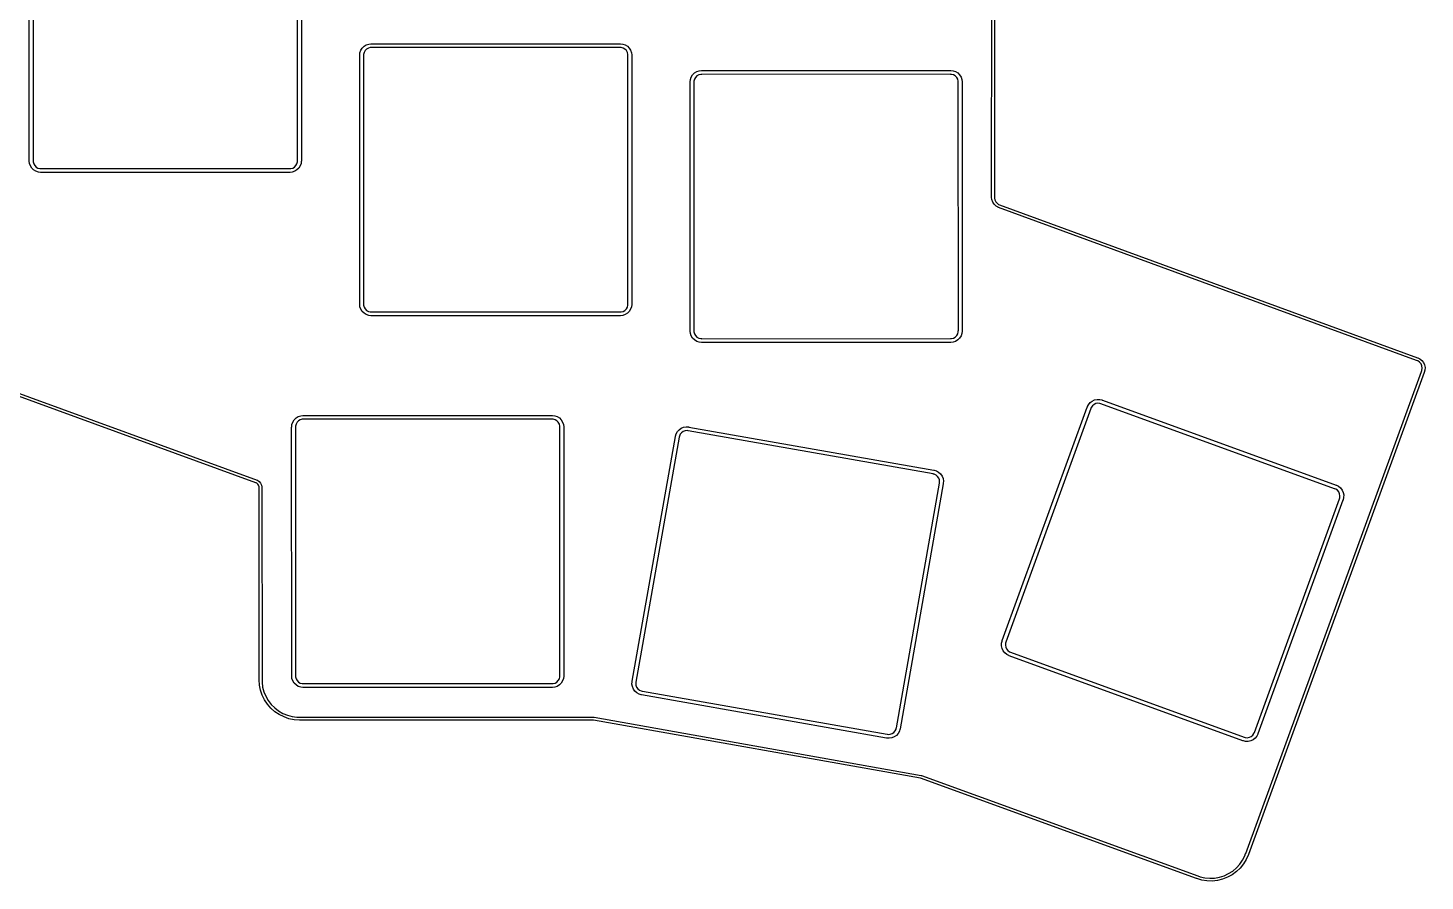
# Model space of a CAD drawing. Extents: x 93 to 218, y -143 to -57.
# Drawn here: x 145.7 to 217.6, y -143.2 to -99.3 of the extents above; entities that cross this region are included whole.
import ezdxf

# ---------------------------------------------------------------- set-up
doc = ezdxf.new("R2010")
doc.units = 0
doc.layers.add('BLACK', color=7, linetype='CONTINUOUS')

msp = doc.modelspace()

# ---------------------------------------------------------------- linework, layer by layer
at = {"layer": 'BLACK', "linetype": 'CONTINUOUS'}
for p, q in [((195.314012, -107.984341), (195.324998, -67.679027)), ((195.47356, -67.67196), (195.462571, -107.988782)), ((145.801917, -106.117845), (145.8, -93.325)), ((145.998082, -93.332154), (146, -106.125)), ((159.601917, -106.117845), (159.6, -93.325)), ((159.798082, -93.332154), (159.8, -106.125)), ((162.802301, -100.679572), (162.815043, -100.566487)), ((162.815043, -100.566487), (162.859419, -100.43967)), ((162.859419, -100.43967), (162.930901, -100.325906)), ((162.930901, -100.325906), (163.025906, -100.230901)), ((163.027259, -100.545606), (163, -100.647339)), ((163.025906, -100.230901), (163.13967, -100.159419)), ((163.07992, -100.454394), (163.027259, -100.545606)), ((163.154394, -100.37992), (163.07992, -100.454394)), ((163.13967, -100.159419), (163.266487, -100.115043)), ((163.245606, -100.327259), (163.154394, -100.37992)), ((163.347339, -100.3), (163.245606, -100.327259)), ((163.266487, -100.115043), (163.379572, -100.102301)), ((163.4, -100.3), (163.347339, -100.3)), ((163.379572, -100.102301), (163.380491, -100.101921)), ((163.380491, -100.101921), (163.382953, -100.10192)), ((163.382953, -100.10192), (163.4, -100.1)), ((163.4, -100.1), (163.407154, -100.101917)), ((176.192845, -100.298082), (163.4, -100.3)), ((163.407154, -100.101917), (176.2, -100.1)), ((176.2, -100.3), (176.192845, -100.298082)), ((176.2, -100.1), (176.219509, -100.101921)), ((176.252661, -100.3), (176.2, -100.3)), ((176.219509, -100.101921), (176.220427, -100.102301)), ((176.220427, -100.102301), (176.333513, -100.115043)), ((176.354394, -100.327259), (176.252661, -100.3)), ((176.333513, -100.115043), (176.46033, -100.159419)), ((176.445606, -100.37992), (176.354394, -100.327259)), ((176.52008, -100.454394), (176.445606, -100.37992)), ((176.46033, -100.159419), (176.574094, -100.230901)), ((176.572741, -100.545606), (176.52008, -100.454394)), ((176.6, -100.647339), (176.572741, -100.545606)), ((176.574094, -100.230901), (176.669099, -100.325906)), ((176.669099, -100.325906), (176.740581, -100.43967)), ((176.740581, -100.43967), (176.784957, -100.566487)), ((176.784957, -100.566487), (176.797698, -100.679572)), ((162.8, -100.7), (162.801921, -100.680491)), ((162.801917, -113.492845), (162.8, -100.7)), ((162.801921, -100.680491), (162.802301, -100.679572)), ((163, -100.7), (162.998082, -100.707154)), ((162.998082, -100.707154), (163, -113.5)), ((163, -100.647339), (163, -100.7)), ((176.6, -100.7), (176.6, -100.647339)), ((176.601917, -113.492845), (176.6, -100.7)), ((176.797698, -100.679572), (176.798079, -100.680491)), ((176.798079, -100.680491), (176.798079, -100.682953)), ((176.798079, -100.682953), (176.8, -100.7)), ((176.8, -100.7), (176.798082, -100.707154)), ((176.798082, -100.707154), (176.8, -113.5)), ((179.8, -102.075), (179.801921, -102.055491)), ((179.801921, -102.055491), (179.802301, -102.054572)), ((179.802301, -102.054572), (179.815043, -101.941487)), ((179.815043, -101.941487), (179.859419, -101.81467)), ((179.859419, -101.81467), (179.930901, -101.700906)), ((179.930901, -101.700906), (180.025906, -101.605901)), ((180.027259, -101.920606), (180, -102.022339)), ((180, -102.022339), (180, -102.075)), ((180.025906, -101.605901), (180.13967, -101.534419)), ((180.07992, -101.829394), (180.027259, -101.920606)), ((180.154394, -101.75492), (180.07992, -101.829394)), ((180.13967, -101.534419), (180.266487, -101.490043)), ((180.245606, -101.702259), (180.154394, -101.75492)), ((180.347339, -101.675), (180.245606, -101.702259)), ((180.266487, -101.490043), (180.379572, -101.477301)), ((180.4, -101.675), (180.347339, -101.675)), ((180.379572, -101.477301), (180.380491, -101.476921)), ((180.380491, -101.476921), (180.382953, -101.47692)), ((180.382953, -101.47692), (180.4, -101.475)), ((180.4, -101.475), (180.407154, -101.476917)), ((193.192845, -101.673082), (180.4, -101.675)), ((180.407154, -101.476917), (193.2, -101.475)), ((193.2, -101.675), (193.192845, -101.673082)), ((193.2, -101.475), (193.219509, -101.476921)), ((193.252661, -101.675), (193.2, -101.675)), ((193.219509, -101.476921), (193.220427, -101.477301)), ((193.220427, -101.477301), (193.333513, -101.490043)), ((193.354394, -101.702259), (193.252661, -101.675)), ((193.333513, -101.490043), (193.46033, -101.534419)), ((193.445606, -101.75492), (193.354394, -101.702259)), ((193.52008, -101.829394), (193.445606, -101.75492)), ((193.46033, -101.534419), (193.574094, -101.605901)), ((193.572741, -101.920606), (193.52008, -101.829394)), ((193.6, -102.022339), (193.572741, -101.920606)), ((193.574094, -101.605901), (193.669099, -101.700906)), ((193.6, -102.075), (193.6, -102.022339)), ((193.669099, -101.700906), (193.740581, -101.81467)), ((193.740581, -101.81467), (193.784957, -101.941487)), ((193.784957, -101.941487), (193.797698, -102.054572)), ((193.797698, -102.054572), (193.798079, -102.055491)), ((193.798079, -102.055491), (193.798079, -102.057953)), ((193.798079, -102.057953), (193.8, -102.075)), ((179.801917, -114.867845), (179.8, -102.075)), ((180, -102.075), (179.998082, -102.082154)), ((179.998082, -102.082154), (180, -114.875)), ((193.601917, -114.867845), (193.6, -102.075)), ((193.8, -102.075), (193.798082, -102.082154)), ((193.798082, -102.082154), (193.8, -114.875)), ((145.8, -106.125), (145.801917, -106.117845)), ((145.80192, -106.142046), (145.8, -106.125)), ((145.801921, -106.144509), (145.80192, -106.142046)), ((145.802301, -106.145427), (145.801921, -106.144509)), ((145.815043, -106.258513), (145.802301, -106.145427)), ((145.859419, -106.38533), (145.815043, -106.258513)), ((145.930901, -106.499094), (145.859419, -106.38533)), ((146, -106.125), (146, -106.177661)), ((146, -106.177661), (146.027259, -106.279394)), ((146.027259, -106.279394), (146.07992, -106.370606)), ((146.07992, -106.370606), (146.154394, -106.44508)), ((159.445606, -106.44508), (159.52008, -106.370606)), ((159.52008, -106.370606), (159.572741, -106.279394)), ((159.572741, -106.279394), (159.6, -106.177661)), ((159.6, -106.125), (159.601917, -106.117845)), ((159.6, -106.177661), (159.6, -106.125)), ((159.740581, -106.38533), (159.669099, -106.499094)), ((159.784957, -106.258513), (159.740581, -106.38533)), ((159.797698, -106.145427), (159.784957, -106.258513)), ((159.798079, -106.144509), (159.797698, -106.145427)), ((159.8, -106.125), (159.798079, -106.144509)), ((146.025906, -106.594099), (145.930901, -106.499094)), ((146.13967, -106.665581), (146.025906, -106.594099)), ((146.266487, -106.709957), (146.13967, -106.665581)), ((146.154394, -106.44508), (146.245606, -106.497741)), ((146.245606, -106.497741), (146.347339, -106.525)), ((146.379572, -106.722698), (146.266487, -106.709957)), ((146.347339, -106.525), (146.4, -106.525)), ((146.380491, -106.723079), (146.379572, -106.722698)), ((146.4, -106.725), (146.380491, -106.723079)), ((146.4, -106.525), (146.407154, -106.526917)), ((159.192845, -106.723082), (146.4, -106.725)), ((146.407154, -106.526917), (159.2, -106.525)), ((159.2, -106.725), (159.192845, -106.723082)), ((159.2, -106.525), (159.252661, -106.525)), ((159.217046, -106.723079), (159.2, -106.725)), ((159.219509, -106.723079), (159.217046, -106.723079)), ((159.220427, -106.722698), (159.219509, -106.723079)), ((159.333513, -106.709957), (159.220427, -106.722698)), ((159.252661, -106.525), (159.354394, -106.497741)), ((159.46033, -106.665581), (159.333513, -106.709957)), ((159.354394, -106.497741), (159.445606, -106.44508)), ((159.574094, -106.594099), (159.46033, -106.665581)), ((159.669099, -106.499094), (159.574094, -106.594099)), ((195.312571, -107.988776), (195.314012, -107.984341)), ((195.312586, -107.988776), (195.312571, -107.988776)), ((195.314007, -108.000967), (195.312586, -107.988776)), ((195.314007, -108.003388), (195.314007, -108.000967)), ((195.3144, -108.004339), (195.314007, -108.003388)), ((195.328169, -108.122412), (195.3144, -108.004339)), ((195.374091, -108.248874), (195.328169, -108.122412)), ((195.447888, -108.361372), (195.374091, -108.248874)), ((195.545596, -108.453863), (195.447888, -108.361372)), ((195.462571, -107.988782), (195.462586, -107.988782)), ((195.462586, -107.988782), (195.462573, -108.039013)), ((195.462573, -108.039013), (195.485691, -108.13678)), ((195.485691, -108.13678), (195.530692, -108.2266)), ((195.530692, -108.2266), (195.595157, -108.303652)), ((195.651154, -108.515109), (195.545596, -108.453863)), ((195.595157, -108.303652), (195.675626, -108.363797)), ((195.652822, -108.516642), (195.651154, -108.515109)), ((195.65856, -108.519406), (195.652822, -108.516642)), ((195.661968, -108.521383), (195.65856, -108.519406)), ((195.661968, -108.521384), (195.661968, -108.521383)), ((195.66284, -108.521467), (195.661968, -108.521384)), ((195.666068, -108.523022), (195.66284, -108.521467)), ((217.178839, -116.392057), (195.666068, -108.523022)), ((195.675626, -108.363797), (195.721706, -108.383792)), ((195.721706, -108.383792), (195.724399, -108.386172)), ((195.724399, -108.386172), (217.233151, -116.253738)), ((162.8, -113.5), (162.801917, -113.492845)), ((162.80192, -113.517046), (162.8, -113.5)), ((162.801921, -113.519509), (162.80192, -113.517046)), ((162.802301, -113.520427), (162.801921, -113.519509)), ((162.815043, -113.633513), (162.802301, -113.520427)), ((163, -113.5), (163, -113.552661)), ((163, -113.552661), (163.027259, -113.654394)), ((176.572741, -113.654394), (176.6, -113.552661)), ((176.6, -113.5), (176.601917, -113.492845)), ((176.6, -113.552661), (176.6, -113.5)), ((176.797698, -113.520427), (176.784957, -113.633513)), ((176.798079, -113.519509), (176.797698, -113.520427)), ((176.8, -113.5), (176.798079, -113.519509)), ((162.859419, -113.76033), (162.815043, -113.633513)), ((162.930901, -113.874094), (162.859419, -113.76033)), ((163.025906, -113.969099), (162.930901, -113.874094)), ((163.13967, -114.040581), (163.025906, -113.969099)), ((163.027259, -113.654394), (163.07992, -113.745606)), ((163.07992, -113.745606), (163.154394, -113.82008)), ((163.266487, -114.084957), (163.13967, -114.040581)), ((163.154394, -113.82008), (163.245606, -113.872741)), ((163.245606, -113.872741), (163.347339, -113.9)), ((163.379572, -114.097698), (163.266487, -114.084957)), ((163.347339, -113.9), (163.4, -113.9)), ((163.380491, -114.098079), (163.379572, -114.097698)), ((163.4, -114.1), (163.380491, -114.098079)), ((163.4, -113.9), (163.407154, -113.901917)), ((176.192845, -114.098082), (163.4, -114.1)), ((163.407154, -113.901917), (176.2, -113.9)), ((176.2, -114.1), (176.192845, -114.098082)), ((176.2, -113.9), (176.252661, -113.9)), ((176.217046, -114.098079), (176.2, -114.1)), ((176.219509, -114.098079), (176.217046, -114.098079)), ((176.220427, -114.097698), (176.219509, -114.098079)), ((176.333513, -114.084957), (176.220427, -114.097698)), ((176.252661, -113.9), (176.354394, -113.872741)), ((176.46033, -114.040581), (176.333513, -114.084957)), ((176.354394, -113.872741), (176.445606, -113.82008)), ((176.445606, -113.82008), (176.52008, -113.745606)), ((176.574094, -113.969099), (176.46033, -114.040581)), ((176.52008, -113.745606), (176.572741, -113.654394)), ((176.669099, -113.874094), (176.574094, -113.969099)), ((176.740581, -113.76033), (176.669099, -113.874094)), ((176.784957, -113.633513), (176.740581, -113.76033)), ((179.8, -114.875), (179.801917, -114.867845)), ((179.80192, -114.892046), (179.8, -114.875)), ((179.801921, -114.894509), (179.80192, -114.892046)), ((179.802301, -114.895427), (179.801921, -114.894509)), ((179.815043, -115.008513), (179.802301, -114.895427)), ((179.859419, -115.13533), (179.815043, -115.008513)), ((180, -114.875), (180, -114.927661)), ((180, -114.927661), (180.027259, -115.029394)), ((193.572741, -115.029394), (193.6, -114.927661)), ((193.6, -114.875), (193.601917, -114.867845)), ((193.6, -114.927661), (193.6, -114.875)), ((193.784957, -115.008513), (193.740581, -115.13533)), ((193.797698, -114.895427), (193.784957, -115.008513)), ((193.798079, -114.894509), (193.797698, -114.895427)), ((193.8, -114.875), (193.798079, -114.894509)), ((179.930901, -115.249094), (179.859419, -115.13533)), ((180.025906, -115.344099), (179.930901, -115.249094)), ((180.13967, -115.415581), (180.025906, -115.344099)), ((180.027259, -115.029394), (180.07992, -115.120606)), ((180.07992, -115.120606), (180.154394, -115.19508)), ((180.266487, -115.459957), (180.13967, -115.415581)), ((180.154394, -115.19508), (180.245606, -115.247741)), ((180.245606, -115.247741), (180.347339, -115.275)), ((180.379572, -115.472698), (180.266487, -115.459957)), ((180.347339, -115.275), (180.4, -115.275)), ((180.380491, -115.473079), (180.379572, -115.472698)), ((180.4, -115.475), (180.380491, -115.473079)), ((180.4, -115.275), (180.407154, -115.276917)), ((193.192845, -115.473082), (180.4, -115.475)), ((180.407154, -115.276917), (193.2, -115.275)), ((193.2, -115.475), (193.192845, -115.473082)), ((193.2, -115.275), (193.252661, -115.275)), ((193.217046, -115.473079), (193.2, -115.475)), ((193.219509, -115.473079), (193.217046, -115.473079)), ((193.220427, -115.472698), (193.219509, -115.473079)), ((193.333513, -115.459957), (193.220427, -115.472698)), ((193.252661, -115.275), (193.354394, -115.247741)), ((193.46033, -115.415581), (193.333513, -115.459957)), ((193.354394, -115.247741), (193.445606, -115.19508)), ((193.445606, -115.19508), (193.52008, -115.120606)), ((193.574094, -115.344099), (193.46033, -115.415581)), ((193.52008, -115.120606), (193.572741, -115.029394)), ((193.669099, -115.249094), (193.574094, -115.344099)), ((193.740581, -115.13533), (193.669099, -115.249094)), ((217.182714, -116.394999), (217.178839, -116.392057)), ((217.237656, -116.414173), (217.182714, -116.394999)), ((217.233151, -116.253738), (217.246397, -116.260118)), ((217.333078, -116.480805), (217.237656, -116.414173)), ((217.246397, -116.260118), (217.246873, -116.260555)), ((217.246873, -116.260555), (217.352651, -116.312012)), ((217.352651, -116.312012), (217.456258, -116.397173)), ((217.456258, -116.397173), (217.537162, -116.504136)), ((208.387551, -141.765384), (217.428781, -116.965657)), ((217.565649, -117.023963), (208.525619, -141.820401)), ((217.406871, -116.570804), (217.333078, -116.480805)), ((217.453512, -116.677433), (217.406871, -116.570804)), ((217.428781, -116.965657), (217.4304, -116.962284)), ((217.4304, -116.962284), (217.430488, -116.961387)), ((217.430454, -116.961372), (217.453668, -116.908011)), ((217.430488, -116.961387), (217.430454, -116.961372)), ((217.46951, -116.792711), (217.453512, -116.677433)), ((217.453668, -116.908011), (217.46951, -116.792711)), ((217.537162, -116.504136), (217.590909, -116.62701)), ((217.567998, -117.021313), (217.565649, -117.023963)), ((217.606746, -116.892914), (217.567963, -117.021298)), ((217.567963, -117.021298), (217.567998, -117.021313)), ((217.590909, -116.62701), (217.614537, -116.759026)), ((217.614537, -116.759026), (217.606746, -116.892914)), ((157.464789, -122.690466), (143.474349, -117.599931)), ((143.530348, -117.462218), (157.525651, -122.554523)), ((200.297833, -118.671833), (200.382909, -118.567856)), ((200.382909, -118.567856), (200.488989, -118.485417)), ((200.488989, -118.485417), (200.610753, -118.428649)), ((200.610753, -118.428649), (200.742096, -118.400397)), ((200.784225, -118.594351), (200.680511, -118.612632)), ((200.742096, -118.400397), (200.876432, -118.402079)), ((200.889136, -118.603535), (200.784225, -118.594351)), ((200.876432, -118.402079), (200.986801, -118.428726)), ((200.938615, -118.621546), (200.889136, -118.603535)), ((200.986801, -118.428726), (200.988059, -118.428672)), ((200.988059, -118.428672), (200.990989, -118.429738)), ((200.990989, -118.429738), (201.007026, -118.43361)), ((201.007026, -118.43361), (201.007051, -118.433541)), ((201.007051, -118.433541), (201.013115, -118.437787)), ((201.013115, -118.437787), (213.035113, -122.811397)), ((159.525906, -119.355901), (159.63967, -119.284419)), ((159.63967, -119.284419), (159.766487, -119.240043)), ((159.766487, -119.240043), (159.879572, -119.227301)), ((159.879572, -119.227301), (159.880491, -119.226921)), ((159.880491, -119.226921), (159.882953, -119.22692)), ((159.882953, -119.22692), (159.9, -119.225)), ((159.9, -119.225), (159.907154, -119.226917)), ((159.907154, -119.226917), (172.7, -119.225)), ((172.7, -119.225), (172.719509, -119.226921)), ((172.719509, -119.226921), (172.720427, -119.227301)), ((172.720427, -119.227301), (172.833513, -119.240043)), ((172.833513, -119.240043), (172.96033, -119.284419)), ((172.96033, -119.284419), (173.074094, -119.355901)), ((195.864408, -130.814147), (200.238021, -118.792143)), ((200.421707, -118.866623), (196.048101, -130.888613)), ((200.238021, -118.792143), (200.238023, -118.792137)), ((200.238023, -118.792137), (200.238024, -118.792133)), ((200.238024, -118.792133), (200.238025, -118.792133)), ((200.238025, -118.792133), (200.238047, -118.792087)), ((200.238047, -118.792087), (200.246498, -118.774468)), ((200.246498, -118.774468), (200.247174, -118.77373)), ((200.247174, -118.77373), (200.297833, -118.671833)), ((200.425956, -118.860557), (200.421707, -118.866623)), ((200.443971, -118.811079), (200.425956, -118.860557)), ((200.504384, -118.724818), (200.443971, -118.811079)), ((200.585063, -118.657132), (200.504384, -118.724818)), ((200.680511, -118.612632), (200.585063, -118.657132)), ((200.938641, -118.621477), (200.938615, -118.621546)), ((200.938642, -118.621477), (200.938641, -118.621477)), ((200.938644, -118.621478), (200.938642, -118.621477)), ((212.96064, -122.995086), (200.938644, -118.621478)), ((159.3, -119.825), (159.301921, -119.805491)), ((159.301917, -132.617845), (159.3, -119.825)), ((159.301921, -119.805491), (159.302301, -119.804572)), ((159.302301, -119.804572), (159.315043, -119.691487)), ((159.315043, -119.691487), (159.359419, -119.56467)), ((159.359419, -119.56467), (159.430901, -119.450906)), ((159.430901, -119.450906), (159.525906, -119.355901)), ((159.5, -119.825), (159.498082, -119.832154)), ((159.498082, -119.832154), (159.5, -132.625)), ((159.527259, -119.670606), (159.5, -119.772339)), ((159.5, -119.772339), (159.5, -119.825)), ((159.57992, -119.579394), (159.527259, -119.670606)), ((159.654394, -119.50492), (159.57992, -119.579394)), ((159.745606, -119.452259), (159.654394, -119.50492)), ((159.847339, -119.425), (159.745606, -119.452259)), ((159.9, -119.425), (159.847339, -119.425)), ((172.692845, -119.423082), (159.9, -119.425)), ((172.7, -119.425), (172.692845, -119.423082)), ((172.752661, -119.425), (172.7, -119.425)), ((172.854394, -119.452259), (172.752661, -119.425)), ((172.945606, -119.50492), (172.854394, -119.452259)), ((173.02008, -119.579394), (172.945606, -119.50492)), ((173.072741, -119.670606), (173.02008, -119.579394)), ((173.1, -119.772339), (173.072741, -119.670606)), ((173.074094, -119.355901), (173.169099, -119.450906)), ((173.1, -119.825), (173.1, -119.772339)), ((173.101917, -132.617845), (173.1, -119.825)), ((173.169099, -119.450906), (173.240581, -119.56467)), ((173.240581, -119.56467), (173.284957, -119.691487)), ((173.284957, -119.691487), (173.297698, -119.804572)), ((173.297698, -119.804572), (173.298079, -119.805491)), ((173.298079, -119.805491), (173.298079, -119.807953)), ((173.298079, -119.807953), (173.3, -119.825)), ((173.3, -119.825), (173.298082, -119.832154)), ((173.298082, -119.832154), (173.3, -132.625)), ((179.144367, -120.060474), (179.234519, -119.960852)), ((179.234519, -119.960852), (179.34458, -119.88379)), ((179.34458, -119.88379), (179.469031, -119.833153)), ((179.544204, -120.016843), (179.445235, -120.052861)), ((179.469031, -119.833153), (179.601629, -119.81148)), ((179.649122, -120.00767), (179.544204, -120.016843)), ((179.601629, -119.81148), (179.715125, -119.81857)), ((179.700981, -120.016817), (179.649122, -120.00767)), ((179.700985, -120.016795), (179.700981, -120.016817)), ((179.700987, -120.016794), (179.700985, -120.016795)), ((179.700992, -120.016796), (179.700987, -120.016794)), ((192.299821, -122.236363), (179.700992, -120.016796)), ((179.715125, -119.81857), (179.716176, -119.818338)), ((179.716176, -119.818338), (179.718802, -119.8188)), ((179.718802, -119.8188), (179.735725, -119.819858)), ((179.735725, -119.819858), (179.735729, -119.819835)), ((179.735729, -119.819835), (179.742439, -119.822964)), ((179.742439, -119.822964), (192.341255, -122.04253)), ((176.821081, -132.905351), (179.040648, -120.30653)), ((179.23448, -120.347968), (177.014913, -132.946799)), ((179.040648, -120.30653), (179.045928, -120.287651)), ((179.045928, -120.287651), (179.046462, -120.286811)), ((179.046462, -120.286811), (179.078645, -120.17766)), ((179.078645, -120.17766), (179.144367, -120.060474)), ((179.23761, -120.341257), (179.23448, -120.347968)), ((179.237611, -120.341257), (179.23761, -120.341257)), ((179.246754, -120.289398), (179.237611, -120.341257)), ((179.291263, -120.193946), (179.246754, -120.289398)), ((179.358961, -120.113267), (179.291263, -120.193946)), ((179.445235, -120.052861), (179.358961, -120.113267)), ((192.341255, -122.04253), (192.341256, -122.04253)), ((192.341256, -122.04253), (192.341261, -122.042531)), ((192.341261, -122.042531), (192.36014, -122.047811)), ((192.36014, -122.047811), (192.360979, -122.048345)), ((192.360979, -122.048345), (192.470132, -122.080525)), ((192.470132, -122.080525), (192.587322, -122.146246)), ((192.587322, -122.146246), (192.686949, -122.236397)), ((157.466393, -122.692049), (157.464789, -122.690466)), ((157.500078, -122.708875), (157.466393, -122.692049)), ((157.556509, -122.758741), (157.500078, -122.708875)), ((157.525651, -122.554523), (157.532425, -122.557771)), ((157.532425, -122.557771), (157.533607, -122.557951)), ((157.533607, -122.557951), (157.535584, -122.559287)), ((157.535584, -122.559287), (157.538908, -122.560881)), ((157.538908, -122.560881), (157.541613, -122.56336)), ((157.541613, -122.56336), (157.627584, -122.621444)), ((157.598281, -122.821399), (157.556509, -122.758741)), ((157.622607, -122.892669), (157.598281, -122.821399)), ((157.625, -122.92757), (157.622607, -122.892669)), ((157.627584, -122.621444), (157.702159, -122.706894)), ((157.702159, -122.706894), (157.752354, -122.808598)), ((157.752354, -122.808598), (157.772307, -122.907346)), ((157.772307, -122.907346), (157.773559, -122.910368)), ((157.773559, -122.910368), (157.773559, -122.913542)), ((157.773559, -122.913542), (157.774817, -122.919766)), ((157.774817, -122.919766), (157.773561, -122.924803)), ((190.411426, -135.301708), (192.630995, -122.702875)), ((192.824826, -122.744319), (190.60526, -135.343144)), ((192.306536, -122.239494), (192.299821, -122.236363)), ((192.358397, -122.248637), (192.306536, -122.239494)), ((192.453854, -122.293145), (192.358397, -122.248637)), ((192.534537, -122.360843), (192.453854, -122.293145)), ((192.594947, -122.447118), (192.534537, -122.360843)), ((192.630969, -122.546089), (192.594947, -122.447118)), ((192.640145, -122.651011), (192.630969, -122.546089)), ((192.630995, -122.702875), (192.631007, -122.702831)), ((192.631007, -122.702831), (192.640145, -122.651011)), ((192.686949, -122.236397), (192.764015, -122.346459)), ((192.764015, -122.346459), (192.814657, -122.47091)), ((192.814657, -122.47091), (192.836334, -122.60351)), ((192.827956, -122.737609), (192.824826, -122.744319)), ((192.82796, -122.737609), (192.827956, -122.737609)), ((192.829031, -122.72045), (192.82796, -122.737609)), ((192.829453, -122.718058), (192.829031, -122.72045)), ((192.836334, -122.60351), (192.82924, -122.7171)), ((192.82924, -122.7171), (192.829453, -122.718058)), ((213.035113, -122.811397), (213.035115, -122.811398)), ((213.035115, -122.811398), (213.035142, -122.811411)), ((213.035142, -122.811411), (213.052789, -122.819875)), ((213.052789, -122.819875), (213.053522, -122.820547)), ((213.053522, -122.820547), (213.155428, -122.871199)), ((213.155428, -122.871199), (213.259418, -122.956273)), ((157.626438, -132.820573), (157.625, -122.92757)), ((157.773561, -122.924803), (157.775, -132.825)), ((208.832166, -135.534026), (213.205779, -123.512021)), ((213.389468, -123.586493), (209.015859, -135.608491)), ((212.966709, -122.999336), (212.96064, -122.995086)), ((213.016192, -123.017348), (212.966709, -122.999336)), ((213.102464, -123.077758), (213.016192, -123.017348)), ((213.170161, -123.158438), (213.102464, -123.077758)), ((213.214669, -123.253891), (213.170161, -123.158438)), ((213.205763, -123.512013), (213.223774, -123.462529)), ((213.205779, -123.512018), (213.205763, -123.512013)), ((213.205779, -123.512021), (213.205779, -123.512018)), ((213.232955, -123.357611), (213.214669, -123.253891)), ((213.223774, -123.462529), (213.232955, -123.357611)), ((213.259418, -122.956273), (213.34187, -123.062354)), ((213.34187, -123.062354), (213.398649, -123.184122)), ((213.393716, -123.580427), (213.389468, -123.586493)), ((213.39769, -123.563892), (213.3937, -123.580421)), ((213.3937, -123.580421), (213.393716, -123.580427)), ((213.398584, -123.561436), (213.39769, -123.563892)), ((213.42523, -123.449818), (213.398537, -123.560381)), ((213.398537, -123.560381), (213.398584, -123.561436)), ((213.398649, -123.184122), (213.426908, -123.315473)), ((213.426908, -123.315473), (213.42523, -123.449818)), ((195.8561, -130.836983), (195.860149, -130.82021)), ((195.860149, -130.82021), (195.860161, -130.820214)), ((195.860161, -130.820214), (195.864408, -130.814147)), ((195.826958, -131.085162), (195.828627, -130.950816)), ((195.855223, -131.216511), (195.826958, -131.085162)), ((195.828627, -130.950816), (195.855336, -130.840149)), ((195.912006, -131.338279), (195.855223, -131.216511)), ((195.855295, -130.839198), (195.8561, -130.836983)), ((195.855336, -130.840149), (195.855295, -130.839198)), ((195.99446, -131.444359), (195.912006, -131.338279)), ((196.09845, -131.529432), (195.99446, -131.444359)), ((196.030082, -130.93809), (196.020907, -131.043013)), ((196.020907, -131.043013), (196.039199, -131.146736)), ((196.048045, -130.888727), (196.030082, -130.93809)), ((196.039199, -131.146736), (196.083712, -131.242191)), ((196.048101, -130.888613), (196.048045, -130.888727)), ((196.083712, -131.242191), (196.151412, -131.322873)), ((196.200353, -131.580082), (196.09845, -131.529432)), ((196.151412, -131.322873), (196.237687, -131.383286)), ((196.237687, -131.383286), (196.287173, -131.401298)), ((196.287173, -131.401298), (196.287173, -131.401299)), ((196.287173, -131.401299), (196.293237, -131.405545)), ((196.293237, -131.405545), (208.315227, -135.779152)), ((196.201091, -131.580759), (196.200353, -131.580082)), ((196.218763, -131.589234), (196.201091, -131.580759)), ((196.218763, -131.589235), (196.218763, -131.589234)), ((196.218764, -131.589235), (196.218763, -131.589235)), ((196.218766, -131.589236), (196.218764, -131.589235)), ((208.240766, -135.962846), (196.218766, -131.589236)), ((157.625, -132.825), (157.626438, -132.820573)), ((157.642752, -133.095842), (157.625, -132.825)), ((157.775, -132.825), (157.775, -132.951171)), ((157.775, -132.951171), (157.807938, -133.201355)), ((159.3, -132.625), (159.301917, -132.617845)), ((159.30192, -132.642046), (159.3, -132.625)), ((159.301921, -132.644509), (159.30192, -132.642046)), ((159.302301, -132.645427), (159.301921, -132.644509)), ((159.315043, -132.758513), (159.302301, -132.645427)), ((159.359419, -132.88533), (159.315043, -132.758513)), ((159.430901, -132.999094), (159.359419, -132.88533)), ((159.5, -132.625), (159.5, -132.677661)), ((159.5, -132.677661), (159.527259, -132.779394)), ((159.527259, -132.779394), (159.57992, -132.870606)), ((159.57992, -132.870606), (159.654394, -132.94508)), ((159.654394, -132.94508), (159.745606, -132.997741)), ((172.854394, -132.997741), (172.945606, -132.94508)), ((172.945606, -132.94508), (173.02008, -132.870606)), ((173.02008, -132.870606), (173.072741, -132.779394)), ((173.072741, -132.779394), (173.1, -132.677661)), ((173.1, -132.625), (173.101917, -132.617845)), ((173.1, -132.677661), (173.1, -132.625)), ((173.240581, -132.88533), (173.169099, -132.999094)), ((173.284957, -132.758513), (173.240581, -132.88533)), ((173.297698, -132.645427), (173.284957, -132.758513)), ((173.298079, -132.644509), (173.297698, -132.645427)), ((173.3, -132.625), (173.298079, -132.644509)), ((176.809592, -133.046161), (176.816685, -132.932656)), ((176.816455, -132.931615), (176.816913, -132.92901)), ((176.816685, -132.932656), (176.816455, -132.931615)), ((176.816913, -132.92901), (176.817973, -132.912063)), ((176.817953, -132.91206), (176.821081, -132.905351)), ((176.817973, -132.912063), (176.817953, -132.91206)), ((177.014931, -132.946812), (177.005782, -132.998671)), ((177.014913, -132.946799), (177.01491, -132.946806)), ((177.01491, -132.946806), (177.014911, -132.946808)), ((177.014911, -132.946808), (177.014931, -132.946812)), ((157.695704, -133.36205), (157.642752, -133.095842)), ((157.78295, -133.619068), (157.695704, -133.36205)), ((157.902997, -133.8625), (157.78295, -133.619068)), ((157.807938, -133.201355), (157.873249, -133.445099)), ((157.873249, -133.445099), (157.969816, -133.678232)), ((157.969816, -133.678232), (158.095987, -133.896767)), ((159.525906, -133.094099), (159.430901, -132.999094)), ((159.63967, -133.165581), (159.525906, -133.094099)), ((159.766487, -133.209957), (159.63967, -133.165581)), ((159.745606, -132.997741), (159.847339, -133.025)), ((159.879572, -133.222698), (159.766487, -133.209957)), ((159.847339, -133.025), (159.9, -133.025)), ((159.880491, -133.223079), (159.879572, -133.222698)), ((159.9, -133.225), (159.880491, -133.223079)), ((159.9, -133.025), (159.907154, -133.026917)), ((172.692845, -133.223082), (159.9, -133.225)), ((159.907154, -133.026917), (172.7, -133.025)), ((172.7, -133.225), (172.692845, -133.223082)), ((172.7, -133.025), (172.752661, -133.025)), ((172.717046, -133.223079), (172.7, -133.225)), ((172.719509, -133.223079), (172.717046, -133.223079)), ((172.720427, -133.222698), (172.719509, -133.223079)), ((172.833513, -133.209957), (172.720427, -133.222698)), ((172.752661, -133.025), (172.854394, -132.997741)), ((172.96033, -133.165581), (172.833513, -133.209957)), ((173.074094, -133.094099), (172.96033, -133.165581)), ((173.169099, -132.999094), (173.074094, -133.094099)), ((176.831263, -133.178761), (176.809592, -133.046161)), ((176.881901, -133.303214), (176.831263, -133.178761)), ((176.958964, -133.413276), (176.881901, -133.303214)), ((177.058588, -133.503428), (176.958964, -133.413276)), ((177.005782, -132.998671), (177.014954, -133.10359)), ((177.014954, -133.10359), (177.050971, -133.202559)), ((177.050971, -133.202559), (177.111378, -133.288833)), ((177.175777, -133.56915), (177.058588, -133.503428)), ((177.111378, -133.288833), (177.192058, -133.356531)), ((177.284928, -133.601328), (177.175777, -133.56915)), ((177.192058, -133.356531), (177.287511, -133.401038)), ((177.285768, -133.601863), (177.284928, -133.601328)), ((177.304647, -133.607143), (177.285768, -133.601863)), ((177.287511, -133.401038), (177.339371, -133.41018)), ((189.903468, -135.826708), (177.304647, -133.607143)), ((177.339371, -133.41018), (177.346084, -133.41331)), ((177.346084, -133.41331), (189.944916, -135.632878)), ((158.053792, -134.08818), (157.902997, -133.8625)), ((158.232753, -134.292247), (158.053792, -134.08818)), ((158.095987, -133.896767), (158.249603, -134.096964)), ((158.43682, -134.471208), (158.232753, -134.292247)), ((158.249603, -134.096964), (158.428036, -134.275397)), ((158.428036, -134.275397), (158.628233, -134.429013)), ((158.6625, -134.622003), (158.43682, -134.471208)), ((158.628233, -134.429013), (158.846768, -134.555184)), ((158.905932, -134.74205), (158.6625, -134.622003)), ((158.846768, -134.555184), (159.079901, -134.651751)), ((159.16295, -134.829296), (158.905932, -134.74205)), ((159.079901, -134.651751), (159.323645, -134.717062)), ((159.429158, -134.882248), (159.16295, -134.829296)), ((159.323645, -134.717062), (159.573829, -134.75)), ((159.7, -134.9), (159.429158, -134.882248)), ((159.573829, -134.75), (159.7, -134.75)), ((159.7, -134.75), (159.704429, -134.751439)), ((174.785396, -134.898561), (159.7, -134.9)), ((159.704429, -134.751439), (174.8, -134.75)), ((174.8, -134.9), (174.785396, -134.898561)), ((174.8, -134.75), (174.809229, -134.750908)), ((174.83855, -134.89914), (174.8, -134.9)), ((174.809229, -134.750908), (174.848391, -134.750035)), ((191.648332, -137.889958), (174.83855, -134.89914)), ((174.848391, -134.750035), (174.848486, -134.750015)), ((174.848486, -134.750015), (174.848579, -134.750031)), ((174.848579, -134.750031), (174.85, -134.75)), ((174.85, -134.75), (174.864632, -134.751441)), ((174.864632, -134.751441), (174.870754, -134.753976)), ((174.870754, -134.753976), (191.6882, -137.746158)), ((189.91018, -135.829839), (189.903468, -135.826708)), ((189.910179, -135.829845), (189.91018, -135.829839)), ((189.927363, -135.830918), (189.910179, -135.829845)), ((189.929733, -135.831336), (189.927363, -135.830918)), ((189.93068, -135.831125), (189.929733, -135.831336)), ((190.04428, -135.838223), (189.93068, -135.831125)), ((189.944916, -135.632878), (189.94492, -135.632879)), ((189.94492, -135.632879), (189.944921, -135.632879)), ((189.944921, -135.632879), (189.944984, -135.632897)), ((189.944984, -135.632897), (189.996782, -135.642033)), ((189.996782, -135.642033), (190.101704, -135.632858)), ((190.176882, -135.816547), (190.04428, -135.838223)), ((190.101704, -135.632858), (190.200676, -135.596837)), ((190.301335, -135.765905), (190.176882, -135.816547)), ((190.200676, -135.596837), (190.286951, -135.536426)), ((190.286951, -135.536426), (190.354649, -135.455741)), ((190.411398, -135.688837), (190.301335, -135.765905)), ((190.354649, -135.455741), (190.399155, -135.360284)), ((190.399155, -135.360284), (190.408296, -135.308422)), ((190.408296, -135.308422), (190.408297, -135.308422)), ((190.408297, -135.308422), (190.411426, -135.301708)), ((190.50155, -135.589208), (190.411398, -135.688837)), ((190.567269, -135.472015), (190.50155, -135.589208)), ((190.599446, -135.36286), (190.567269, -135.472015)), ((190.59998, -135.362023), (190.599446, -135.36286)), ((190.60526, -135.343144), (190.59998, -135.362023)), ((208.315227, -135.779152), (208.31523, -135.779153)), ((208.31523, -135.779153), (208.315229, -135.779153)), ((208.315229, -135.779153), (208.315236, -135.779156)), ((208.315236, -135.779156), (208.315857, -135.779454)), ((208.315857, -135.779454), (208.364697, -135.797227)), ((208.364697, -135.797227), (208.469627, -135.8064)), ((208.469627, -135.8064), (208.573357, -135.788102)), ((208.573357, -135.788102), (208.668816, -135.743581)), ((208.668816, -135.743581), (208.749499, -135.67587)), ((208.749499, -135.67587), (208.809908, -135.589584)), ((208.870995, -135.832815), (208.764914, -135.915281)), ((208.809908, -135.589584), (208.827918, -135.540093)), ((208.827918, -135.540094), (208.832166, -135.534026)), ((208.827918, -135.540093), (208.827918, -135.540094)), ((208.956066, -135.728811), (208.870995, -135.832815)), ((209.006709, -135.626899), (208.956066, -135.728811)), ((209.007382, -135.626166), (209.006709, -135.626899)), ((209.015859, -135.608491), (209.007382, -135.626166)), ((208.246838, -135.967097), (208.240766, -135.962846)), ((208.246815, -135.967161), (208.246838, -135.967097)), ((208.264078, -135.971326), (208.246815, -135.967161)), ((208.265821, -135.971961), (208.264078, -135.971326)), ((208.26657, -135.971928), (208.265821, -135.971961)), ((208.37743, -135.998681), (208.26657, -135.971928)), ((208.511785, -136.000347), (208.37743, -135.998681)), ((208.643142, -135.972075), (208.511785, -136.000347)), ((208.764914, -135.915281), (208.643142, -135.972075)), ((191.649424, -137.890481), (191.648332, -137.889958)), ((205.862406, -143.057662), (191.649424, -137.890481)), ((191.6882, -137.746158), (191.702353, -137.750141)), ((191.702353, -137.750141), (191.707825, -137.753639)), ((191.707825, -137.753639), (205.917363, -142.919569)), ((207.909826, -142.504246), (208.080301, -142.31819)), ((208.080301, -142.31819), (208.225029, -142.111472)), ((208.275543, -142.300861), (208.10566, -142.512553)), ((208.225029, -142.111472), (208.341533, -141.88763)), ((208.416339, -142.068804), (208.275543, -142.300861)), ((208.341533, -141.88763), (208.384678, -141.769063)), ((208.384678, -141.769063), (208.387551, -141.765384)), ((208.52557, -141.820502), (208.416339, -142.068804)), ((208.525619, -141.820401), (208.52557, -141.820502)), ((205.917363, -142.919569), (205.917383, -142.919578)), ((205.917383, -142.919578), (205.91739, -142.919579)), ((205.91739, -142.919579), (205.917398, -142.919554)), ((205.917398, -142.919554), (206.035958, -142.962719)), ((206.035958, -142.962719), (206.282318, -143.017358)), ((206.282318, -143.017358), (206.533703, -143.039368)), ((206.533703, -143.039368), (206.785809, -143.028375)), ((206.785809, -143.028375), (207.034323, -142.984565)), ((207.034323, -142.984565), (207.274992, -142.908688)), ((207.452736, -142.991313), (207.199761, -143.089686)), ((207.274992, -142.908688), (207.503696, -142.802043)), ((207.690705, -142.860758), (207.452736, -142.991313)), ((207.503696, -142.802043), (207.716521, -142.666456)), ((207.909595, -142.700256), (207.690705, -142.860758)), ((207.716521, -142.666456), (207.909826, -142.504246)), ((208.10566, -142.512553), (207.909595, -142.700256)), ((205.866072, -143.060527), (205.862406, -143.057662)), ((205.866081, -143.060503), (205.866072, -143.060527)), ((206.12666, -143.136481), (205.866081, -143.060503)), ((206.394927, -143.177792), (206.12666, -143.136481)), ((206.666291, -143.18373), (206.394927, -143.177792)), ((206.936108, -143.154193), (206.666291, -143.18373)), ((207.199761, -143.089686), (206.936108, -143.154193))]:
    msp.add_line(p, q, dxfattribs=at)

doc.saveas('drawing.dxf')
